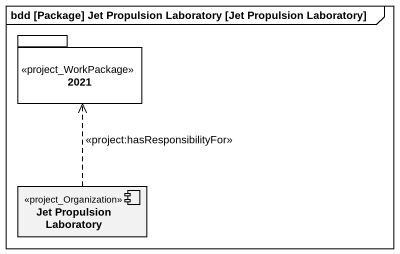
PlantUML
@startuml
mainframe bdd [Package] Jet Propulsion Laboratory [Jet Propulsion Laboratory]
package "2021" as p2021 <<project_WorkPackage>> {
}
component "Jet Propulsion Laboratory" as Jet_Propulsion_Laboratory <<project_Organization>>
Jet_Propulsion_Laboratory .up.> p2021 : <<project:hasResponsibilityFor>>
@enduml
